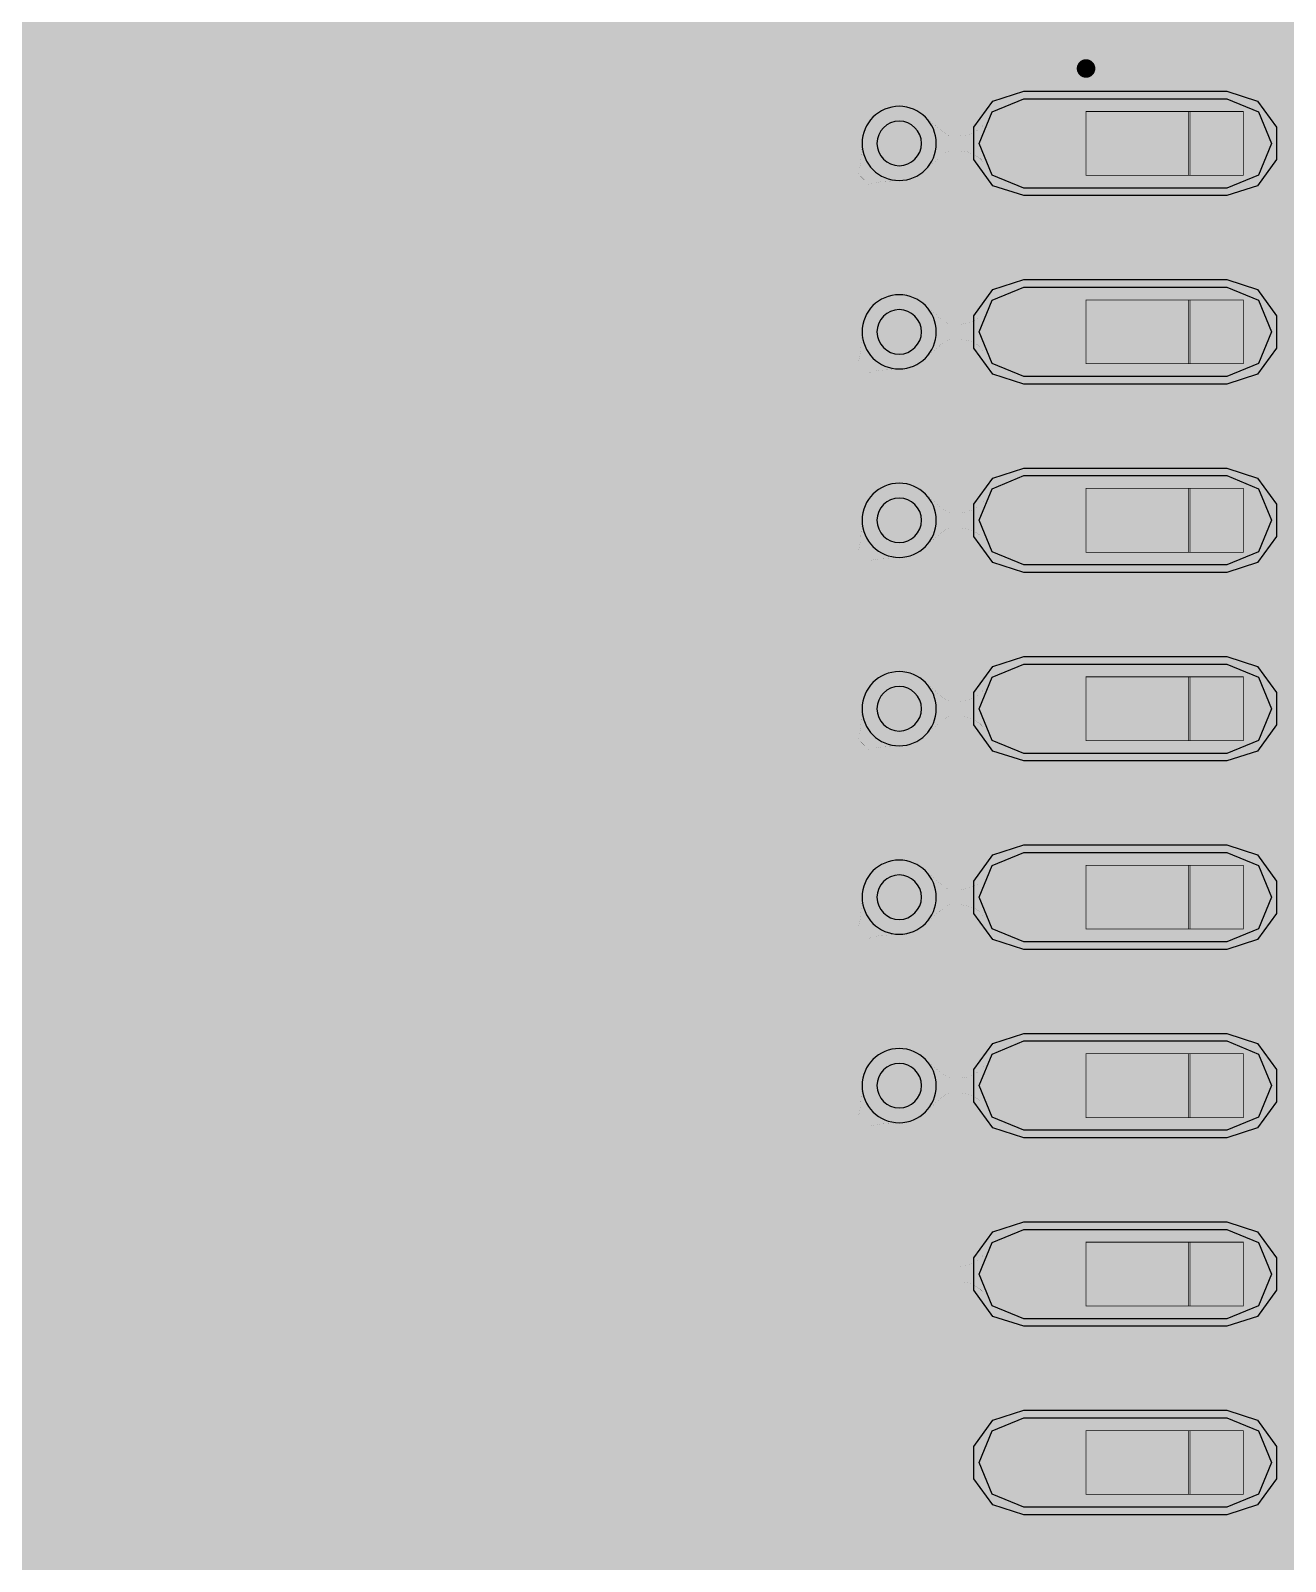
# Model space of a CAD drawing. Header units: millimetres. Extents: x 0 to 100, y -100 to 0.
# Drawn here: x 7.89 to 16.35, y -31.35 to -21.03 of the extents above; entities that cross this region are included whole.
import ezdxf

# ---------------------------------------------------------------- set-up
doc = ezdxf.new("R2010")
doc.units = ezdxf.units.MM
doc.header["$MEASUREMENT"] = 0
for name, color, linetype, true_color in [('Bottom-Layer', 7, 'Continuous', 0x0000ff), ('Component-Marking-Layer', 7, 'Continuous', 0x66ffcc), ('Component-Shape-Layer', 7, 'Continuous', 0x00cccc), ('Document-Layer', 7, 'Continuous', 0xffffff), ('Hole-Layer', 7, 'Continuous', 0x222222), ('Inner1', 7, 'Continuous', 0x999966), ('Inner2', 7, 'Continuous', 0x008000), ('Multi-Layer', 7, 'Continuous', 0xc0c0c0), ('Pin-Floating-Layer', 7, 'Continuous', 0xff99ff), ('Pin-Soldering-Layer', 7, 'Continuous', 0xcc9999), ('Top-Layer', 7, 'Continuous', 0xff0000), ('Top-Paste-Mask-Layer', 7, 'Continuous', 0x808080), ('Top-Silkscreen-Layer', 7, 'Continuous', 0xffcc00), ('Top-Solder-Mask-Layer', 7, 'Continuous', 0x800080)]:
    doc.layers.add(name, color=color, linetype=linetype, true_color=true_color)

msp = doc.modelspace()

# ---------------------------------------------------------------- hatches: boundary and pattern name
at = {"layer": 'Bottom-Layer'}
for points in [[(99.642, -0.358), (99.642, -99.642), (0.358, -99.642), (0.358, -0.358)], [(13.136, -21.793), (13.218, -22.097), (13.44, -22.319), (13.745, -22.401), (14.049, -22.319), (14.271, -22.097), (14.353, -21.793), (14.271, -21.489), (14.049, -21.266), (13.745, -21.185), (13.44, -21.266), (13.218, -21.489)], [(13.136, -23.063), (13.218, -23.367), (13.44, -23.589), (13.745, -23.671), (14.049, -23.589), (14.271, -23.367), (14.353, -23.063), (14.271, -22.759), (14.049, -22.536), (13.745, -22.455), (13.44, -22.536), (13.218, -22.759)], [(13.136, -24.333), (13.218, -24.637), (13.44, -24.859), (13.745, -24.941), (14.049, -24.859), (14.271, -24.637), (14.353, -24.333), (14.271, -24.029), (14.049, -23.806), (13.745, -23.725), (13.44, -23.806), (13.218, -24.029)], [(13.136, -25.603), (13.218, -25.907), (13.44, -26.129), (13.745, -26.211), (14.049, -26.129), (14.271, -25.907), (14.353, -25.603), (14.271, -25.299), (14.049, -25.076), (13.745, -24.995), (13.44, -25.076), (13.218, -25.299)], [(13.136, -26.873), (13.218, -27.177), (13.44, -27.399), (13.745, -27.481), (14.049, -27.399), (14.271, -27.177), (14.353, -26.873), (14.271, -26.569), (14.049, -26.346), (13.745, -26.265), (13.44, -26.346), (13.218, -26.569)], [(13.136, -28.143), (13.218, -28.447), (13.44, -28.669), (13.745, -28.751), (14.049, -28.669), (14.271, -28.447), (14.353, -28.143), (14.271, -27.839), (14.049, -27.616), (13.745, -27.535), (13.44, -27.616), (13.218, -27.839)]]:
    msp.add_hatch(color=256, dxfattribs=at).paths.add_polyline_path(points)
at = {"layer": 'Component-Marking-Layer'}
msp.add_hatch(color=256, dxfattribs=at).paths.add_polyline_path([(14.944, -21.288, 1), (15.064, -21.288, 1)])
msp.add_hatch(color=256, dxfattribs=at).paths.add_polyline_path([(14.944, -21.288, 1), (15.064, -21.288, 1)])
at = {"layer": 'Inner1'}
for points in [[(99.642, -0.358), (99.642, -99.642), (0.358, -99.642), (0.358, -0.358)], [(7.075, -50.822), (6.826, -51.097), (6.736, -51.457), (6.826, -51.817), (7.075, -52.092), (6.826, -52.367), (6.736, -52.727), (6.826, -53.087), (7.075, -53.362), (6.826, -53.637), (6.736, -53.997), (6.826, -54.357), (7.075, -54.632), (6.826, -54.907), (6.736, -55.267), (6.826, -55.627), (7.075, -55.902), (6.826, -56.177), (6.736, -56.537), (6.826, -56.897), (7.075, -57.172), (6.826, -57.447), (6.736, -57.807), (6.826, -58.167), (7.075, -58.442), (6.826, -58.717), (6.736, -59.077), (6.826, -59.437), (7.075, -59.712), (6.826, -59.987), (6.736, -60.347), (6.826, -60.707), (7.075, -60.982), (6.819, -61.27), (6.737, -61.647), (6.849, -62.017), (7.127, -62.284), (7.501, -62.381), (7.874, -62.284), (8.152, -62.017), (8.264, -61.647), (8.182, -61.27), (7.926, -60.982), (8.175, -60.707), (8.265, -60.347), (8.175, -59.987), (7.926, -59.712), (8.175, -59.437), (8.265, -59.077), (8.175, -58.717), (7.926, -58.442), (8.175, -58.167), (8.265, -57.807), (8.175, -57.447), (7.926, -57.172), (8.175, -56.897), (8.265, -56.537), (8.175, -56.177), (7.926, -55.902), (8.175, -55.627), (8.265, -55.267), (8.175, -54.907), (7.926, -54.632), (8.175, -54.357), (8.265, -53.997), (8.175, -53.637), (7.926, -53.362), (8.175, -53.087), (8.265, -52.727), (8.175, -52.367), (7.926, -52.092), (8.175, -51.817), (8.265, -51.457), (8.175, -51.097), (7.926, -50.822), (8.175, -50.547), (8.265, -50.187), (8.175, -49.827), (7.926, -49.552), (8.137, -49.34), (8.251, -49.064), (8.25, -48.765), (8.249, -48.754), (8.736, -48.267), (8.822, -48.635), (9.075, -48.917), (8.979, -48.993), (8.897, -49.083), (8.76, -49.363), (8.746, -49.674), (8.857, -49.964), (9.075, -50.187), (8.979, -50.263), (8.897, -50.353), (8.76, -50.633), (8.746, -50.944), (8.857, -51.234), (9.075, -51.457), (8.979, -51.533), (8.897, -51.623), (8.76, -51.903), (8.746, -52.214), (8.857, -52.504), (9.075, -52.727), (8.979, -52.803), (8.897, -52.893), (8.76, -53.173), (8.746, -53.484), (8.857, -53.774), (9.075, -53.997), (8.826, -54.272), (8.736, -54.632), (8.826, -54.992), (9.075, -55.267), (8.826, -55.542), (8.736, -55.902), (8.826, -56.262), (9.075, -56.537), (8.979, -56.613), (8.897, -56.703), (8.76, -56.983), (8.746, -57.294), (8.857, -57.584), (9.075, -57.807), (8.979, -57.883), (8.897, -57.973), (8.76, -58.253), (8.746, -58.564), (8.857, -58.854), (9.075, -59.077), (8.979, -59.153), (8.897, -59.243), (8.76, -59.523), (8.746, -59.834), (8.857, -60.124), (9.075, -60.347), (8.826, -60.622), (8.736, -60.983), (8.827, -61.343), (9.076, -61.618), (9.091, -61.63), (9.091, -69.656), (9.123, -69.813), (9.211, -69.945), (13.132, -73.866), (13.138, -73.94), (13.256, -74.262), (13.53, -74.469), (13.873, -74.494), (14.174, -74.33), (14.339, -74.028), (14.314, -73.686), (14.107, -73.412), (13.785, -73.293), (13.711, -73.288), (13.655, -73.231), (13.975, -73.193), (14.231, -72.995), (14.349, -72.695), (14.297, -72.376), (14.09, -72.129), (13.785, -72.023), (13.711, -72.018), (13.655, -71.961), (13.975, -71.923), (14.231, -71.725), (14.349, -71.425), (14.297, -71.106), (14.09, -70.859), (13.785, -70.753), (13.711, -70.748), (13.655, -70.691), (13.975, -70.653), (14.231, -70.455), (14.349, -70.155), (14.297, -69.836), (14.09, -69.589), (13.785, -69.483), (13.711, -69.478), (13.655, -69.421), (13.975, -69.383), (14.231, -69.185), (14.349, -68.885), (14.297, -68.566), (14.09, -68.319), (13.785, -68.213), (13.711, -68.208), (13.655, -68.151), (13.975, -68.113), (14.231, -67.915), (14.349, -67.615), (14.297, -67.296), (14.09, -67.049), (13.785, -66.943), (13.711, -66.938), (13.655, -66.881), (13.975, -66.843), (14.231, -66.645), (14.349, -66.345), (14.297, -66.026), (14.09, -65.779), (13.785, -65.673), (13.711, -65.668), (12.143, -64.1), (12.143, -61.095), (18.608, -67.559), (18.679, -67.835), (18.867, -68.048), (19.133, -68.152), (19.417, -68.124), (19.656, -67.969), (19.799, -67.723), (19.813, -67.438), (19.697, -67.178), (19.474, -66.999), (19.195, -66.942), (19.148, -66.943), (12.347, -60.141), (12.347, -58.252), (13.132, -59.037), (13.138, -59.111), (13.256, -59.433), (13.53, -59.64), (13.873, -59.665), (14.174, -59.501), (14.339, -59.199), (14.314, -58.857), (14.107, -58.583), (13.785, -58.464), (13.711, -58.459), (13.655, -58.402), (13.975, -58.364), (14.231, -58.166), (14.349, -57.866), (14.297, -57.547), (14.09, -57.3), (13.785, -57.194), (13.711, -57.189), (13.655, -57.132), (13.975, -57.094), (14.231, -56.896), (14.349, -56.596), (14.297, -56.277), (14.09, -56.03), (13.785, -55.924), (13.711, -55.919), (13.655, -55.862), (13.975, -55.824), (14.231, -55.626), (14.349, -55.326), (14.297, -55.007), (14.09, -54.76), (13.785, -54.654), (13.711, -54.649), (13.655, -54.592), (13.975, -54.554), (14.231, -54.356), (14.349, -54.056), (14.297, -53.737), (14.09, -53.49), (13.785, -53.384), (13.711, -53.379), (13.655, -53.322), (13.975, -53.284), (14.231, -53.086), (14.349, -52.786), (14.297, -52.467), (14.09, -52.22), (13.785, -52.114), (13.711, -52.109), (13.701, -52.098), (13.701, -52.057), (13.937, -52.028), (14.143, -51.91), (14.289, -51.722), (14.351, -51.492), (14.321, -51.256), (14.202, -51.05), (14.154, -50.994), (14.154, -47.452), (14.123, -47.296), (14.034, -47.163), (10.248, -43.377), (10.25, -43.35), (10.263, -43.257), (10.264, -43.163), (10.261, -43.122), (10.255, -43.081), (18.721, -51.546), (18.721, -52.264), (18.673, -52.32), (18.529, -52.632), (18.576, -52.972), (18.801, -53.232), (19.13, -53.329), (19.46, -53.232), (19.684, -52.972), (19.732, -52.632), (19.587, -52.32), (19.539, -52.264), (19.539, -51.614), (19.581, -51.363), (19.466, -51.135), (19.428, -51.097), (19.419, -51.088), (19.41, -51.079), (12.968, -44.637), (13.021, -44.647), (13.074, -44.651), (13.288, -44.651), (13.344, -44.699), (13.655, -44.843), (13.995, -44.796), (14.256, -44.571), (14.353, -44.242), (14.256, -43.912), (13.996, -43.688), (13.656, -43.64), (13.344, -43.784), (13.288, -43.833), (13.243, -43.833), (10.248, -40.837), (10.25, -40.81), (10.257, -40.774), (10.261, -40.738), (12.785, -43.261), (12.917, -43.35), (13.074, -43.381), (13.288, -43.381), (13.344, -43.429), (13.655, -43.573), (13.995, -43.526), (14.256, -43.301), (14.353, -42.972), (14.256, -42.642), (13.996, -42.418), (13.656, -42.37), (13.344, -42.514), (13.288, -42.563), (13.243, -42.563), (10.248, -39.567), (10.25, -39.54), (10.258, -39.494), (10.263, -39.447), (10.265, -39.4), (10.264, -39.353), (10.178, -39.037), (9.967, -38.786), (9.671, -38.647), (9.344, -38.643), (9.045, -38.777), (9.045, -29.611), (13.143, -25.513), (13.174, -25.813), (13.345, -26.061), (13.614, -26.197), (13.915, -26.186), (14.175, -26.033), (14.328, -25.773), (14.338, -25.472), (14.203, -25.203), (13.954, -25.032), (13.655, -25.001), (13.711, -24.945), (13.784, -24.94), (14.089, -24.834), (14.297, -24.587), (14.349, -24.268), (14.231, -23.967), (13.975, -23.77), (13.655, -23.731), (13.711, -23.675), (13.784, -23.67), (14.089, -23.564), (14.297, -23.317), (14.349, -22.998), (14.231, -22.697), (13.975, -22.5), (13.655, -22.461), (13.711, -22.405), (13.784, -22.4), (14.043, -22.323), (14.243, -22.141), (14.345, -21.891), (14.328, -21.621), (14.196, -21.386), (13.975, -21.23), (14.14, -21.066), (16.545, -21.066), (18.612, -23.133), (18.712, -23.403), (18.925, -23.597), (19.203, -23.671), (19.484, -23.608), (19.705, -23.424), (19.816, -23.158), (19.793, -22.871), (19.64, -22.627), (19.392, -22.481), (19.104, -22.465), (19.101, -22.465), (17.003, -20.368), (16.871, -20.279), (16.714, -20.248), (13.92, -20.248), (13.688, -20.32), (13.538, -20.511), (6.569, -27.48), (6.48, -27.613), (6.449, -27.769), (6.449, -44.471), (6.48, -44.627), (6.569, -44.76), (6.752, -44.944), (6.751, -44.955), (6.75, -45.254), (6.864, -45.53), (7.075, -45.742), (6.842, -45.99), (6.739, -46.314), (6.788, -46.651), (6.977, -46.934), (7.025, -46.975), (7.075, -47.012), (6.833, -47.275), (6.737, -47.62), (6.809, -47.971), (7.032, -48.251), (7.053, -48.267), (7.075, -48.282), (6.833, -48.545), (6.737, -48.89), (6.809, -49.241), (7.032, -49.521), (7.053, -49.537), (7.075, -49.552), (6.826, -49.827), (6.736, -50.187), (6.826, -50.547)], [(13.136, -26.873), (13.218, -27.177), (13.44, -27.399), (13.745, -27.481), (14.049, -27.399), (14.271, -27.177), (14.353, -26.873), (14.271, -26.569), (14.049, -26.346), (13.745, -26.265), (13.44, -26.346), (13.218, -26.569)], [(13.136, -28.143), (13.218, -28.447), (13.44, -28.669), (13.745, -28.751), (14.049, -28.669), (14.271, -28.447), (14.353, -28.143), (14.271, -27.839), (14.049, -27.616), (13.745, -27.535), (13.44, -27.616), (13.218, -27.839)]]:
    msp.add_hatch(color=256, dxfattribs=at).paths.add_polyline_path(points)
at = {"layer": 'Inner2'}
for points in [[(99.642, -0.358), (99.642, -99.642), (0.358, -99.642), (0.358, -0.358)], [(13.136, -21.793), (13.218, -22.097), (13.44, -22.319), (13.745, -22.401), (14.049, -22.319), (14.271, -22.097), (14.353, -21.793), (14.271, -21.489), (14.049, -21.266), (13.745, -21.185), (13.44, -21.266), (13.218, -21.489)], [(13.136, -23.063), (13.218, -23.367), (13.44, -23.589), (13.745, -23.671), (14.049, -23.589), (14.271, -23.367), (14.353, -23.063), (14.271, -22.759), (14.049, -22.536), (13.745, -22.455), (13.44, -22.536), (13.218, -22.759)], [(13.136, -24.333), (13.218, -24.637), (13.44, -24.859), (13.745, -24.941), (14.049, -24.859), (14.271, -24.637), (14.353, -24.333), (14.271, -24.029), (14.049, -23.806), (13.745, -23.725), (13.44, -23.806), (13.218, -24.029)], [(7.075, -50.822), (6.826, -51.097), (6.736, -51.457), (6.826, -51.817), (7.075, -52.092), (6.833, -52.355), (6.737, -52.7), (6.809, -53.051), (7.032, -53.331), (7.053, -53.347), (7.075, -53.362), (6.826, -53.637), (6.736, -53.997), (6.826, -54.357), (7.075, -54.632), (6.826, -54.907), (6.736, -55.267), (6.826, -55.627), (7.075, -55.902), (6.826, -56.177), (6.736, -56.537), (6.826, -56.897), (7.075, -57.172), (6.826, -57.447), (6.736, -57.807), (6.826, -58.167), (7.075, -58.442), (6.826, -58.717), (6.736, -59.077), (6.826, -59.437), (7.075, -59.712), (6.826, -59.987), (6.736, -60.347), (6.826, -60.707), (7.075, -60.982), (6.819, -61.27), (6.737, -61.647), (6.849, -62.017), (7.127, -62.284), (7.501, -62.381), (7.874, -62.284), (8.152, -62.017), (8.264, -61.647), (8.182, -61.27), (7.926, -60.982), (8.175, -60.707), (8.265, -60.347), (8.175, -59.987), (7.926, -59.712), (8.175, -59.437), (8.265, -59.077), (8.175, -58.717), (7.926, -58.442), (8.175, -58.167), (8.265, -57.807), (8.175, -57.447), (7.926, -57.172), (8.175, -56.897), (8.265, -56.537), (8.175, -56.177), (7.926, -55.902), (8.175, -55.627), (8.265, -55.267), (8.175, -54.907), (7.926, -54.632), (8.175, -54.357), (8.265, -53.997), (8.175, -53.637), (7.926, -53.362), (8.137, -53.15), (8.251, -52.874), (8.25, -52.575), (8.249, -52.564), (8.736, -52.077), (8.822, -52.445), (9.075, -52.727), (8.826, -53.002), (8.736, -53.362), (8.826, -53.722), (9.075, -53.997), (8.826, -54.272), (8.736, -54.632), (8.826, -54.992), (9.075, -55.267), (8.826, -55.542), (8.736, -55.902), (8.826, -56.262), (9.075, -56.537), (8.826, -56.812), (8.736, -57.172), (8.826, -57.532), (9.075, -57.807), (8.826, -58.082), (8.736, -58.442), (8.826, -58.802), (9.075, -59.077), (8.826, -59.352), (8.736, -59.712), (8.826, -60.072), (9.075, -60.347), (8.819, -60.635), (8.737, -61.012), (8.849, -61.382), (9.127, -61.649), (9.501, -61.746), (9.874, -61.649), (10.152, -61.382), (10.264, -61.012), (10.182, -60.635), (9.926, -60.347), (10.175, -60.072), (10.265, -59.712), (10.175, -59.352), (9.926, -59.077), (10.175, -58.802), (10.265, -58.442), (10.175, -58.082), (9.926, -57.807), (10.175, -57.532), (10.265, -57.172), (10.175, -56.812), (9.926, -56.537), (10.175, -56.262), (10.265, -55.902), (10.175, -55.542), (9.926, -55.267), (10.175, -54.992), (10.265, -54.632), (10.175, -54.272), (9.926, -53.997), (10.175, -53.722), (10.265, -53.362), (10.175, -53.002), (9.926, -52.727), (10.175, -52.452), (10.265, -52.092), (10.175, -51.732), (9.926, -51.457), (10.175, -51.182), (10.265, -50.822), (10.175, -50.462), (9.926, -50.187), (10.175, -49.912), (10.265, -49.552), (10.175, -49.192), (9.926, -48.917), (10.175, -48.642), (10.265, -48.282), (10.175, -47.922), (9.926, -47.647), (10.175, -47.372), (10.265, -47.012), (10.175, -46.652), (9.926, -46.377), (10.175, -46.102), (10.265, -45.742), (10.175, -45.382), (9.926, -45.107), (10.175, -44.832), (10.265, -44.472), (10.175, -44.112), (9.926, -43.837), (10.175, -43.562), (10.265, -43.202), (10.175, -42.842), (9.926, -42.567), (10.175, -42.292), (10.265, -41.932), (10.175, -41.572), (9.926, -41.297), (10.175, -41.022), (10.265, -40.662), (10.175, -40.302), (9.926, -40.027), (10.139, -39.812), (10.252, -39.531), (10.247, -39.228), (10.125, -38.951), (9.905, -38.743), (9.622, -38.637), (9.319, -38.649), (9.045, -38.777), (9.045, -33.421), (13.711, -28.755), (13.784, -28.75), (14.089, -28.644), (14.297, -28.397), (14.349, -28.078), (14.231, -27.777), (13.975, -27.58), (13.655, -27.541), (13.711, -27.485), (13.784, -27.48), (14.089, -27.374), (14.297, -27.127), (14.349, -26.808), (14.231, -26.507), (13.975, -26.31), (13.655, -26.271), (13.711, -26.215), (13.784, -26.21), (14.107, -26.091), (14.314, -25.817), (14.339, -25.474), (14.175, -25.173), (13.873, -25.008), (13.53, -25.034), (13.256, -25.24), (13.138, -25.563), (13.132, -25.636), (7.939, -30.83), (7.85, -30.963), (7.819, -31.119), (7.819, -44.412), (7.449, -44.344), (7.092, -44.46), (6.833, -44.733), (6.736, -45.096), (6.824, -45.462), (7.075, -45.742), (6.826, -46.017), (6.736, -46.377), (6.826, -46.737), (7.075, -47.012), (6.826, -47.287), (6.736, -47.647), (6.826, -48.007), (7.075, -48.282), (6.826, -48.557), (6.736, -48.917), (6.826, -49.277), (7.075, -49.552), (6.826, -49.827), (6.736, -50.187), (6.826, -50.547)]]:
    msp.add_hatch(color=256, dxfattribs=at).paths.add_polyline_path(points)
at = {"layer": 'Pin-Floating-Layer'}
for points in [[(15.694, -21.578), (16.064, -21.578), (16.064, -22.008), (15.694, -22.008)], [(15.694, -21.578), (16.064, -21.578), (16.064, -22.008), (15.694, -22.008)], [(15.694, -22.848), (16.064, -22.848), (16.064, -23.278), (15.694, -23.278)], [(15.694, -22.848), (16.064, -22.848), (16.064, -23.278), (15.694, -23.278)], [(15.694, -24.118), (16.064, -24.118), (16.064, -24.548), (15.694, -24.548)], [(15.694, -24.118), (16.064, -24.118), (16.064, -24.548), (15.694, -24.548)], [(15.694, -25.388), (16.064, -25.388), (16.064, -25.818), (15.694, -25.818)], [(15.694, -25.388), (16.064, -25.388), (16.064, -25.818), (15.694, -25.818)], [(15.694, -26.658), (16.064, -26.658), (16.064, -27.088), (15.694, -27.088)], [(15.694, -26.658), (16.064, -26.658), (16.064, -27.088), (15.694, -27.088)], [(15.694, -27.928), (16.064, -27.928), (16.064, -28.358), (15.694, -28.358)], [(15.694, -27.928), (16.064, -27.928), (16.064, -28.358), (15.694, -28.358)], [(15.694, -29.198), (16.064, -29.198), (16.064, -29.628), (15.694, -29.628)], [(15.694, -29.198), (16.064, -29.198), (16.064, -29.628), (15.694, -29.628)], [(15.694, -30.468), (16.064, -30.468), (16.064, -30.898), (15.694, -30.898)], [(15.694, -30.468), (16.064, -30.468), (16.064, -30.898), (15.694, -30.898)]]:
    msp.add_hatch(color=256, dxfattribs=at).paths.add_polyline_path(points)
at = {"layer": 'Pin-Soldering-Layer'}
for points in [[(15.004, -21.578), (15.704, -21.578), (15.704, -22.008), (15.004, -22.008)], [(15.004, -21.578), (15.704, -21.578), (15.704, -22.008), (15.004, -22.008)], [(15.004, -22.848), (15.704, -22.848), (15.704, -23.278), (15.004, -23.278)], [(15.004, -22.848), (15.704, -22.848), (15.704, -23.278), (15.004, -23.278)], [(15.004, -24.118), (15.704, -24.118), (15.704, -24.548), (15.004, -24.548)], [(15.004, -24.118), (15.704, -24.118), (15.704, -24.548), (15.004, -24.548)], [(15.004, -25.388), (15.704, -25.388), (15.704, -25.818), (15.004, -25.818)], [(15.004, -25.388), (15.704, -25.388), (15.704, -25.818), (15.004, -25.818)], [(15.004, -26.658), (15.704, -26.658), (15.704, -27.088), (15.004, -27.088)], [(15.004, -26.658), (15.704, -26.658), (15.704, -27.088), (15.004, -27.088)], [(15.004, -27.928), (15.704, -27.928), (15.704, -28.358), (15.004, -28.358)], [(15.004, -27.928), (15.704, -27.928), (15.704, -28.358), (15.004, -28.358)], [(15.004, -29.198), (15.704, -29.198), (15.704, -29.628), (15.004, -29.628)], [(15.004, -29.198), (15.704, -29.198), (15.704, -29.628), (15.004, -29.628)], [(15.004, -30.468), (15.704, -30.468), (15.704, -30.898), (15.004, -30.898)], [(15.004, -30.468), (15.704, -30.468), (15.704, -30.898), (15.004, -30.898)]]:
    msp.add_hatch(color=256, dxfattribs=at).paths.add_polyline_path(points)
at = {"layer": 'Top-Layer'}
for points in [[(99.642, -0.358), (99.642, -99.642), (0.358, -99.642), (0.358, -0.358)], [(14.584, -22.094), (14.371, -22.006), (14.283, -21.793), (14.371, -21.58), (14.584, -21.492), (15.953, -21.492), (16.166, -21.58), (16.254, -21.793), (16.166, -22.006), (15.953, -22.094)], [(14.584, -23.364), (14.371, -23.276), (14.283, -23.063), (14.371, -22.85), (14.584, -22.762), (15.953, -22.762), (16.166, -22.85), (16.254, -23.063), (16.166, -23.276), (15.953, -23.364)], [(14.584, -24.634), (14.371, -24.546), (14.283, -24.333), (14.371, -24.12), (14.584, -24.032), (15.953, -24.032), (16.166, -24.12), (16.254, -24.333), (16.166, -24.546), (15.953, -24.634)], [(14.584, -25.904), (14.371, -25.816), (14.283, -25.603), (14.371, -25.39), (14.584, -25.302), (15.953, -25.302), (16.166, -25.39), (16.254, -25.603), (16.166, -25.816), (15.953, -25.904)], [(14.584, -27.174), (14.371, -27.086), (14.283, -26.873), (14.371, -26.66), (14.584, -26.572), (15.953, -26.572), (16.166, -26.66), (16.254, -26.873), (16.166, -27.086), (15.953, -27.174)], [(14.584, -28.444), (14.371, -28.356), (14.283, -28.143), (14.371, -27.93), (14.584, -27.842), (15.953, -27.842), (16.166, -27.93), (16.254, -28.143), (16.166, -28.356), (15.953, -28.444)], [(14.584, -29.714), (14.371, -29.626), (14.283, -29.413), (14.371, -29.2), (14.584, -29.112), (15.953, -29.112), (16.166, -29.2), (16.254, -29.413), (16.166, -29.626), (15.953, -29.714)], [(14.584, -30.984), (14.371, -30.896), (14.283, -30.683), (14.371, -30.47), (14.584, -30.382), (15.953, -30.382), (16.166, -30.47), (16.254, -30.683), (16.166, -30.896), (15.953, -30.984)]]:
    msp.add_hatch(color=256, dxfattribs=at).paths.add_polyline_path(points)
at = {"layer": 'Top-Paste-Mask-Layer'}
for points in [[(14.584, -22.094), (14.371, -22.006), (14.283, -21.793), (14.371, -21.58), (14.584, -21.492), (15.953, -21.492), (16.166, -21.58), (16.254, -21.793), (16.166, -22.006), (15.953, -22.094)], [(14.584, -23.364), (14.371, -23.276), (14.283, -23.063), (14.371, -22.85), (14.584, -22.762), (15.953, -22.762), (16.166, -22.85), (16.254, -23.063), (16.166, -23.276), (15.953, -23.364)], [(14.584, -24.634), (14.371, -24.546), (14.283, -24.333), (14.371, -24.12), (14.584, -24.032), (15.953, -24.032), (16.166, -24.12), (16.254, -24.333), (16.166, -24.546), (15.953, -24.634)], [(14.584, -25.904), (14.371, -25.816), (14.283, -25.603), (14.371, -25.39), (14.584, -25.302), (15.953, -25.302), (16.166, -25.39), (16.254, -25.603), (16.166, -25.816), (15.953, -25.904)], [(14.584, -27.174), (14.371, -27.086), (14.283, -26.873), (14.371, -26.66), (14.584, -26.572), (15.953, -26.572), (16.166, -26.66), (16.254, -26.873), (16.166, -27.086), (15.953, -27.174)], [(14.584, -28.444), (14.371, -28.356), (14.283, -28.143), (14.371, -27.93), (14.584, -27.842), (15.953, -27.842), (16.166, -27.93), (16.254, -28.143), (16.166, -28.356), (15.953, -28.444)], [(14.584, -29.714), (14.371, -29.626), (14.283, -29.413), (14.371, -29.2), (14.584, -29.112), (15.953, -29.112), (16.166, -29.2), (16.254, -29.413), (16.166, -29.626), (15.953, -29.714)], [(14.584, -30.984), (14.371, -30.896), (14.283, -30.683), (14.371, -30.47), (14.584, -30.382), (15.953, -30.382), (16.166, -30.47), (16.254, -30.683), (16.166, -30.896), (15.953, -30.984)]]:
    msp.add_hatch(color=256, dxfattribs=at).paths.add_polyline_path(points)
at = {"layer": 'Top-Solder-Mask-Layer'}
for points in [[(14.584, -22.145), (14.377, -22.078), (14.249, -21.902), (14.249, -21.684), (14.377, -21.508), (14.584, -21.441), (15.953, -21.441), (16.16, -21.508), (16.288, -21.684), (16.288, -21.902), (16.16, -22.078), (15.953, -22.145)], [(14.584, -23.415), (14.377, -23.348), (14.249, -23.172), (14.249, -22.954), (14.377, -22.778), (14.584, -22.711), (15.953, -22.711), (16.16, -22.778), (16.288, -22.954), (16.288, -23.172), (16.16, -23.348), (15.953, -23.415)], [(14.584, -24.685), (14.377, -24.618), (14.249, -24.442), (14.249, -24.224), (14.377, -24.048), (14.584, -23.981), (15.953, -23.981), (16.16, -24.048), (16.288, -24.224), (16.288, -24.442), (16.16, -24.618), (15.953, -24.685)], [(14.584, -25.955), (14.377, -25.888), (14.249, -25.712), (14.249, -25.494), (14.377, -25.318), (14.584, -25.251), (15.953, -25.251), (16.16, -25.318), (16.288, -25.494), (16.288, -25.712), (16.16, -25.888), (15.953, -25.955)], [(14.584, -27.225), (14.377, -27.158), (14.249, -26.982), (14.249, -26.764), (14.377, -26.588), (14.584, -26.521), (15.953, -26.521), (16.16, -26.588), (16.288, -26.764), (16.288, -26.982), (16.16, -27.158), (15.953, -27.225)], [(14.584, -28.495), (14.377, -28.428), (14.249, -28.252), (14.249, -28.034), (14.377, -27.858), (14.584, -27.791), (15.953, -27.791), (16.16, -27.858), (16.288, -28.034), (16.288, -28.252), (16.16, -28.428), (15.953, -28.495)], [(14.584, -29.765), (14.377, -29.698), (14.249, -29.522), (14.249, -29.304), (14.377, -29.128), (14.584, -29.061), (15.953, -29.061), (16.16, -29.128), (16.288, -29.304), (16.288, -29.522), (16.16, -29.698), (15.953, -29.765)], [(14.584, -31.035), (14.377, -30.968), (14.249, -30.792), (14.249, -30.574), (14.377, -30.398), (14.584, -30.331), (15.953, -30.331), (16.16, -30.398), (16.288, -30.574), (16.288, -30.792), (16.16, -30.968), (15.953, -31.035)]]:
    msp.add_hatch(color=256, dxfattribs=at).paths.add_polyline_path(points)

# ---------------------------------------------------------------- linework, layer by layer
at = {"layer": 'Bottom-Layer', "const_width": 0.0508}
for points in [[(13.136, -21.793), (13.218, -22.097), (13.44, -22.319), (13.745, -22.401), (14.049, -22.319), (14.271, -22.097), (14.353, -21.793), (14.271, -21.489), (14.049, -21.266), (13.745, -21.185), (13.44, -21.266), (13.218, -21.489)], [(13.136, -23.063), (13.218, -23.367), (13.44, -23.589), (13.745, -23.671), (14.049, -23.589), (14.271, -23.367), (14.353, -23.063), (14.271, -22.759), (14.049, -22.536), (13.745, -22.455), (13.44, -22.536), (13.218, -22.759)], [(13.136, -24.333), (13.218, -24.637), (13.44, -24.859), (13.745, -24.941), (14.049, -24.859), (14.271, -24.637), (14.353, -24.333), (14.271, -24.029), (14.049, -23.806), (13.745, -23.725), (13.44, -23.806), (13.218, -24.029)], [(13.136, -25.603), (13.218, -25.907), (13.44, -26.129), (13.745, -26.211), (14.049, -26.129), (14.271, -25.907), (14.353, -25.603), (14.271, -25.299), (14.049, -25.076), (13.745, -24.995), (13.44, -25.076), (13.218, -25.299)], [(13.136, -26.873), (13.218, -27.177), (13.44, -27.399), (13.745, -27.481), (14.049, -27.399), (14.271, -27.177), (14.353, -26.873), (14.271, -26.569), (14.049, -26.346), (13.745, -26.265), (13.44, -26.346), (13.218, -26.569)], [(13.136, -28.143), (13.218, -28.447), (13.44, -28.669), (13.745, -28.751), (14.049, -28.669), (14.271, -28.447), (14.353, -28.143), (14.271, -27.839), (14.049, -27.616), (13.745, -27.535), (13.44, -27.616), (13.218, -27.839)]]:
    msp.add_lwpolyline(points, close=True, dxfattribs=at)
at = {"layer": 'Component-Marking-Layer', "const_width": 0.00508}
msp.add_lwpolyline([(14.944, -21.288, 1), (15.064, -21.288, 1)], format="xyb", close=True, dxfattribs=at)
msp.add_lwpolyline([(14.944, -21.288, 1), (15.064, -21.288, 1)], format="xyb", close=True, dxfattribs=at)
at = {"layer": 'Component-Shape-Layer', "const_width": 0.0508}
msp.add_lwpolyline([(16.054, -21.288), (19.954, -21.288), (19.954, -31.188), (16.054, -31.188)], close=True, dxfattribs=at)
msp.add_lwpolyline([(16.054, -21.288), (19.954, -21.288), (19.954, -31.188), (16.054, -31.188)], close=True, dxfattribs=at)
at = {"layer": 'Document-Layer', "const_width": 0.5}
msp.add_lwpolyline([(14.354, -21.793, 1), (14.854, -21.793, 1)], format="xyb", close=True, dxfattribs=at)
msp.add_lwpolyline([(14.354, -21.793, 1), (14.854, -21.793, 1)], format="xyb", close=True, dxfattribs=at)
at = {"layer": 'Hole-Layer'}
for points in [[(13.595, -21.793, 1), (13.895, -21.793, 1)], [(13.595, -23.063, 1), (13.895, -23.063, 1)], [(13.595, -24.333, 1), (13.895, -24.333, 1)], [(13.595, -25.603, 1), (13.895, -25.603, 1)], [(13.595, -26.873, 1), (13.895, -26.873, 1)], [(13.595, -28.143, 1), (13.895, -28.143, 1)]]:
    msp.add_lwpolyline(points, format="xyb", close=True, dxfattribs=at)
at = {"layer": 'Inner1'}
for points, const_width in [([(13.538, -20.511), (6.569, -27.48), (6.48, -27.613), (6.449, -27.769), (6.449, -44.471)], 0.0508), ([(13.97, -20.657), (6.858, -27.769)], 0.102), ([(9.045, -38.777), (9.045, -29.611), (13.143, -25.513), (13.174, -25.813), (13.345, -26.061), (13.614, -26.197), (13.915, -26.186), (14.175, -26.033), (14.328, -25.773), (14.338, -25.472), (14.203, -25.203), (13.954, -25.032), (13.655, -25.001), (13.711, -24.945), (13.784, -24.94), (14.089, -24.834), (14.297, -24.587), (14.349, -24.268), (14.231, -23.967), (13.975, -23.77), (13.655, -23.731), (13.711, -23.675), (13.784, -23.67), (14.089, -23.564), (14.297, -23.317), (14.349, -22.998), (14.231, -22.697), (13.975, -22.5), (13.655, -22.461), (13.711, -22.405), (13.784, -22.4), (14.043, -22.323), (14.243, -22.141), (14.345, -21.891), (14.328, -21.621), (14.196, -21.386), (13.975, -21.23), (14.14, -21.066), (16.545, -21.066)], 0.0508), ([(13.745, -21.793), (8.228, -27.309)], 0.102), ([(13.745, -23.063), (8.432, -28.375)], 0.102), ([(13.745, -24.333), (8.636, -29.441)], 0.102), ([(8.228, -27.309), (8.228, -45.736)], 0.102), ([(8.432, -28.375), (8.432, -46.722)], 0.102), ([(8.636, -29.441), (8.636, -47.788)], 0.102)]:
    msp.add_lwpolyline(points, dxfattribs=dict(at, const_width=const_width))
for points, const_width in [([(13.54, -22.07), (13.468, -21.997), (13.478, -21.971), (13.485, -21.92), (13.495, -21.777), (13.76, -22.042), (13.617, -22.052), (13.566, -22.06)], 0.000254), ([(13.54, -23.34), (13.468, -23.267), (13.478, -23.241), (13.485, -23.19), (13.495, -23.047), (13.76, -23.312), (13.617, -23.322), (13.566, -23.33)], 0.000254), ([(13.54, -24.61), (13.468, -24.537), (13.478, -24.511), (13.485, -24.46), (13.495, -24.317), (13.76, -24.582), (13.617, -24.592), (13.566, -24.6)], 0.000254), ([(13.136, -26.873), (13.218, -27.177), (13.44, -27.399), (13.745, -27.481), (14.049, -27.399), (14.271, -27.177), (14.353, -26.873), (14.271, -26.569), (14.049, -26.346), (13.745, -26.265), (13.44, -26.346), (13.218, -26.569)], 0.0508), ([(13.136, -28.143), (13.218, -28.447), (13.44, -28.669), (13.745, -28.751), (14.049, -28.669), (14.271, -28.447), (14.353, -28.143), (14.271, -27.839), (14.049, -27.616), (13.745, -27.535), (13.44, -27.616), (13.218, -27.839)], 0.0508)]:
    msp.add_lwpolyline(points, close=True, dxfattribs=dict(at, const_width=const_width))
at = {"layer": 'Inner2'}
for points, const_width in [([(13.136, -21.793), (13.218, -22.097), (13.44, -22.319), (13.745, -22.401), (14.049, -22.319), (14.271, -22.097), (14.353, -21.793), (14.271, -21.489), (14.049, -21.266), (13.745, -21.185), (13.44, -21.266), (13.218, -21.489)], 0.0508), ([(13.136, -23.063), (13.218, -23.367), (13.44, -23.589), (13.745, -23.671), (14.049, -23.589), (14.271, -23.367), (14.353, -23.063), (14.271, -22.759), (14.049, -22.536), (13.745, -22.455), (13.44, -22.536), (13.218, -22.759)], 0.0508), ([(13.136, -24.333), (13.218, -24.637), (13.44, -24.859), (13.745, -24.941), (14.049, -24.859), (14.271, -24.637), (14.353, -24.333), (14.271, -24.029), (14.049, -23.806), (13.745, -23.725), (13.44, -23.806), (13.218, -24.029)], 0.0508), ([(13.54, -25.88), (13.468, -25.807), (13.478, -25.781), (13.485, -25.73), (13.495, -25.587), (13.76, -25.852), (13.617, -25.862), (13.566, -25.87)], 0.000254), ([(13.54, -27.15), (13.468, -27.077), (13.478, -27.051), (13.485, -27), (13.495, -26.857), (13.76, -27.122), (13.617, -27.132), (13.566, -27.14)], 0.000254), ([(13.54, -28.42), (13.468, -28.347), (13.478, -28.321), (13.485, -28.27), (13.495, -28.127), (13.76, -28.392), (13.617, -28.402), (13.566, -28.41)], 0.000254)]:
    msp.add_lwpolyline(points, close=True, dxfattribs=dict(at, const_width=const_width))
for points, const_width in [([(9.045, -33.421), (13.711, -28.755), (13.784, -28.75), (14.089, -28.644), (14.297, -28.397), (14.349, -28.078), (14.231, -27.777), (13.975, -27.58), (13.655, -27.541), (13.711, -27.485), (13.784, -27.48), (14.089, -27.374), (14.297, -27.127), (14.349, -26.808), (14.231, -26.507), (13.975, -26.31), (13.655, -26.271), (13.711, -26.215), (13.784, -26.21), (14.107, -26.091), (14.314, -25.817), (14.339, -25.474), (14.175, -25.173), (13.873, -25.008), (13.53, -25.034), (13.256, -25.24), (13.138, -25.563), (13.132, -25.636), (7.939, -30.83), (7.85, -30.963)], 0.0508), ([(13.745, -25.603), (8.228, -31.119)], 0.102), ([(13.745, -26.873), (8.432, -32.185)], 0.102), ([(13.745, -28.143), (8.636, -33.251)], 0.102), ([(8.228, -31.119), (8.228, -49.466)], 0.102)]:
    msp.add_lwpolyline(points, dxfattribs=dict(at, const_width=const_width))
at = {"layer": 'Multi-Layer'}
for points in [[(13.495, -21.793, 1), (13.995, -21.793, 1)], [(13.495, -23.063, 1), (13.995, -23.063, 1)], [(13.495, -24.333, 1), (13.995, -24.333, 1)], [(13.495, -25.603, 1), (13.995, -25.603, 1)], [(13.495, -26.873, 1), (13.995, -26.873, 1)], [(13.495, -28.143, 1), (13.995, -28.143, 1)]]:
    msp.add_lwpolyline(points, format="xyb", close=True, dxfattribs=at)
at = {"layer": 'Pin-Floating-Layer', "const_width": 0.00508}
for points in [[(15.694, -21.578), (16.064, -21.578), (16.064, -22.008), (15.694, -22.008)], [(15.694, -21.578), (16.064, -21.578), (16.064, -22.008), (15.694, -22.008)], [(15.694, -22.848), (16.064, -22.848), (16.064, -23.278), (15.694, -23.278)], [(15.694, -22.848), (16.064, -22.848), (16.064, -23.278), (15.694, -23.278)], [(15.694, -24.118), (16.064, -24.118), (16.064, -24.548), (15.694, -24.548)], [(15.694, -24.118), (16.064, -24.118), (16.064, -24.548), (15.694, -24.548)], [(15.694, -25.388), (16.064, -25.388), (16.064, -25.818), (15.694, -25.818)], [(15.694, -25.388), (16.064, -25.388), (16.064, -25.818), (15.694, -25.818)], [(15.694, -26.658), (16.064, -26.658), (16.064, -27.088), (15.694, -27.088)], [(15.694, -26.658), (16.064, -26.658), (16.064, -27.088), (15.694, -27.088)], [(15.694, -27.928), (16.064, -27.928), (16.064, -28.358), (15.694, -28.358)], [(15.694, -27.928), (16.064, -27.928), (16.064, -28.358), (15.694, -28.358)], [(15.694, -29.198), (16.064, -29.198), (16.064, -29.628), (15.694, -29.628)], [(15.694, -29.198), (16.064, -29.198), (16.064, -29.628), (15.694, -29.628)], [(15.694, -30.468), (16.064, -30.468), (16.064, -30.898), (15.694, -30.898)], [(15.694, -30.468), (16.064, -30.468), (16.064, -30.898), (15.694, -30.898)]]:
    msp.add_lwpolyline(points, close=True, dxfattribs=at)
at = {"layer": 'Pin-Soldering-Layer', "const_width": 0.00508}
for points in [[(15.004, -21.578), (15.704, -21.578), (15.704, -22.008), (15.004, -22.008)], [(15.004, -21.578), (15.704, -21.578), (15.704, -22.008), (15.004, -22.008)], [(15.004, -22.848), (15.704, -22.848), (15.704, -23.278), (15.004, -23.278)], [(15.004, -22.848), (15.704, -22.848), (15.704, -23.278), (15.004, -23.278)], [(15.004, -24.118), (15.704, -24.118), (15.704, -24.548), (15.004, -24.548)], [(15.004, -24.118), (15.704, -24.118), (15.704, -24.548), (15.004, -24.548)], [(15.004, -25.388), (15.704, -25.388), (15.704, -25.818), (15.004, -25.818)], [(15.004, -25.388), (15.704, -25.388), (15.704, -25.818), (15.004, -25.818)], [(15.004, -26.658), (15.704, -26.658), (15.704, -27.088), (15.004, -27.088)], [(15.004, -26.658), (15.704, -26.658), (15.704, -27.088), (15.004, -27.088)], [(15.004, -27.928), (15.704, -27.928), (15.704, -28.358), (15.004, -28.358)], [(15.004, -27.928), (15.704, -27.928), (15.704, -28.358), (15.004, -28.358)], [(15.004, -29.198), (15.704, -29.198), (15.704, -29.628), (15.004, -29.628)], [(15.004, -29.198), (15.704, -29.198), (15.704, -29.628), (15.004, -29.628)], [(15.004, -30.468), (15.704, -30.468), (15.704, -30.898), (15.004, -30.898)], [(15.004, -30.468), (15.704, -30.468), (15.704, -30.898), (15.004, -30.898)]]:
    msp.add_lwpolyline(points, close=True, dxfattribs=at)
at = {"layer": 'Top-Layer'}
for points, const_width in [([(16.492, -21.413), (16.256, -21.208), (15.953, -21.134), (14.584, -21.134), (14.337, -21.182), (14.126, -21.319), (13.815, -21.189), (13.482, -21.244), (13.23, -21.469), (13.136, -21.793), (13.23, -22.117), (13.482, -22.341), (13.815, -22.397), (14.126, -22.267), (14.256, -22.365), (14.407, -22.428), (14.256, -22.491), (14.126, -22.589), (13.815, -22.459), (13.482, -22.514), (13.23, -22.739), (13.136, -23.063), (13.23, -23.387), (13.482, -23.611), (13.815, -23.667), (14.126, -23.537), (14.256, -23.635), (14.407, -23.698), (14.256, -23.761), (14.126, -23.859), (13.815, -23.729), (13.482, -23.784), (13.23, -24.009), (13.136, -24.333), (13.23, -24.657), (13.482, -24.881), (13.815, -24.937), (14.126, -24.807), (14.256, -24.905), (14.407, -24.968), (14.256, -25.031), (14.126, -25.129), (13.815, -24.999), (13.482, -25.054), (13.23, -25.279), (13.136, -25.603), (13.23, -25.927), (13.482, -26.151), (13.815, -26.207), (14.126, -26.077), (14.256, -26.175), (14.407, -26.238), (14.256, -26.301), (14.126, -26.399), (13.815, -26.269), (13.482, -26.324), (13.23, -26.549), (13.136, -26.873), (13.23, -27.197), (13.482, -27.421), (13.815, -27.477), (14.126, -27.347), (14.256, -27.445), (14.407, -27.508), (14.256, -27.571), (14.126, -27.669), (13.815, -27.539), (13.482, -27.594), (13.23, -27.819), (13.136, -28.143), (13.23, -28.467), (13.482, -28.691), (13.815, -28.747), (14.126, -28.617), (14.256, -28.715), (14.407, -28.778), (14.219, -28.864), (14.067, -29.004), (13.694, -29.004), (13.679, -29.004), (13.663, -29.005), (13.489, -29.029), (13.34, -29.123), (7.966, -34.498)], 0.0508), ([(13.694, -21.793), (15.269, -21.793)], 0.102), ([(16.422, -22.599), (16.13, -22.428), (16.402, -22.275)], 0.0508), ([(13.694, -23.063), (15.269, -23.063)], 0.102), ([(16.422, -23.869), (16.13, -23.698), (16.422, -23.526)], 0.0508), ([(13.694, -24.333), (15.269, -24.333)], 0.102), ([(16.422, -25.139), (16.13, -24.968), (16.422, -24.796)], 0.0508), ([(13.694, -25.603), (15.269, -25.603)], 0.102), ([(16.422, -26.409), (16.13, -26.238), (16.422, -26.066)], 0.0508), ([(13.694, -26.873), (15.269, -26.873)], 0.102), ([(16.422, -27.679), (16.13, -27.508), (16.422, -27.336)], 0.0508), ([(13.694, -28.143), (15.269, -28.143)], 0.102), ([(16.422, -28.949), (16.13, -28.778), (16.422, -28.606)], 0.0508), ([(13.63, -29.413), (8.255, -34.787)], 0.102), ([(13.694, -29.413), (15.269, -29.413)], 0.102), ([(8.664, -34.957), (13.799, -29.822), (14.067, -29.822), (14.219, -29.962), (14.407, -30.048), (14.135, -30.2), (13.963, -30.461), (13.931, -30.772), (14.045, -31.063), (14.281, -31.268), (14.584, -31.342), (15.953, -31.342), (16.256, -31.268), (16.492, -31.063)], 0.0508), ([(16.402, -30.2), (16.13, -30.048), (16.422, -29.876)], 0.0508), ([(15.269, -30.683), (14.026, -30.683)], 0.0508), ([(15.269, -30.683), (15.269, -31.24)], 0.0508), ([(15.269, -30.683), (16.511, -30.683)], 0.0508)]:
    msp.add_lwpolyline(points, dxfattribs=dict(at, const_width=const_width))
for points in [[(14.584, -22.094), (14.371, -22.006), (14.283, -21.793), (14.371, -21.58), (14.584, -21.492), (15.953, -21.492), (16.166, -21.58), (16.254, -21.793), (16.166, -22.006), (15.953, -22.094)], [(14.584, -23.364), (14.371, -23.276), (14.283, -23.063), (14.371, -22.85), (14.584, -22.762), (15.953, -22.762), (16.166, -22.85), (16.254, -23.063), (16.166, -23.276), (15.953, -23.364)], [(14.584, -24.634), (14.371, -24.546), (14.283, -24.333), (14.371, -24.12), (14.584, -24.032), (15.953, -24.032), (16.166, -24.12), (16.254, -24.333), (16.166, -24.546), (15.953, -24.634)], [(14.584, -25.904), (14.371, -25.816), (14.283, -25.603), (14.371, -25.39), (14.584, -25.302), (15.953, -25.302), (16.166, -25.39), (16.254, -25.603), (16.166, -25.816), (15.953, -25.904)], [(14.584, -27.174), (14.371, -27.086), (14.283, -26.873), (14.371, -26.66), (14.584, -26.572), (15.953, -26.572), (16.166, -26.66), (16.254, -26.873), (16.166, -27.086), (15.953, -27.174)], [(14.584, -28.444), (14.371, -28.356), (14.283, -28.143), (14.371, -27.93), (14.584, -27.842), (15.953, -27.842), (16.166, -27.93), (16.254, -28.143), (16.166, -28.356), (15.953, -28.444)], [(14.584, -29.714), (14.371, -29.626), (14.283, -29.413), (14.371, -29.2), (14.584, -29.112), (15.953, -29.112), (16.166, -29.2), (16.254, -29.413), (16.166, -29.626), (15.953, -29.714)], [(14.584, -30.984), (14.371, -30.896), (14.283, -30.683), (14.371, -30.47), (14.584, -30.382), (15.953, -30.382), (16.166, -30.47), (16.254, -30.683), (16.166, -30.896), (15.953, -30.984)]]:
    msp.add_lwpolyline(points, close=True, dxfattribs=at)
at = {"layer": 'Top-Layer', "const_width": 0.000254}
for points in [[(14.085, -21.742), (14.085, -21.844), (14.059, -21.855), (14.018, -21.886), (13.91, -21.98), (13.91, -21.605), (14.018, -21.699), (14.059, -21.73)], [(14.159, -21.844), (14.159, -21.742), (14.205, -21.735), (14.25, -21.718), (14.288, -21.694), (14.302, -21.68), (14.311, -21.666), (14.311, -21.92), (14.302, -21.906), (14.288, -21.892), (14.25, -21.867), (14.205, -21.85)], [(14.085, -23.012), (14.085, -23.114), (14.059, -23.125), (14.018, -23.156), (13.91, -23.25), (13.91, -22.875), (14.018, -22.969), (14.059, -23)], [(14.159, -23.114), (14.159, -23.012), (14.205, -23.005), (14.25, -22.988), (14.288, -22.964), (14.302, -22.95), (14.311, -22.936), (14.311, -23.19), (14.302, -23.176), (14.288, -23.162), (14.25, -23.137), (14.205, -23.12)], [(14.085, -24.282), (14.085, -24.384), (14.059, -24.395), (14.018, -24.426), (13.91, -24.52), (13.91, -24.145), (14.018, -24.239), (14.059, -24.27)], [(14.159, -24.384), (14.159, -24.282), (14.205, -24.275), (14.25, -24.258), (14.288, -24.234), (14.302, -24.22), (14.311, -24.206), (14.311, -24.46), (14.302, -24.446), (14.288, -24.432), (14.25, -24.407), (14.205, -24.39)], [(14.085, -25.552), (14.085, -25.654), (14.059, -25.665), (14.018, -25.696), (13.91, -25.79), (13.91, -25.415), (14.018, -25.509), (14.059, -25.54)], [(14.159, -25.654), (14.159, -25.552), (14.205, -25.545), (14.25, -25.528), (14.288, -25.504), (14.302, -25.49), (14.311, -25.476), (14.311, -25.73), (14.302, -25.716), (14.288, -25.702), (14.25, -25.677), (14.205, -25.66)], [(14.085, -26.822), (14.085, -26.924), (14.059, -26.935), (14.018, -26.966), (13.91, -27.06), (13.91, -26.685), (14.018, -26.779), (14.059, -26.81)], [(14.159, -26.924), (14.159, -26.822), (14.205, -26.815), (14.25, -26.798), (14.288, -26.774), (14.302, -26.76), (14.311, -26.746), (14.311, -27), (14.302, -26.986), (14.288, -26.972), (14.25, -26.947), (14.205, -26.93)], [(14.085, -28.092), (14.085, -28.194), (14.059, -28.205), (14.018, -28.236), (13.91, -28.33), (13.91, -27.955), (14.018, -28.049), (14.059, -28.08)], [(14.159, -28.194), (14.159, -28.092), (14.205, -28.085), (14.25, -28.068), (14.288, -28.044), (14.302, -28.03), (14.311, -28.016), (14.311, -28.27), (14.302, -28.256), (14.288, -28.242), (14.25, -28.217), (14.205, -28.2)], [(14.159, -29.464), (14.159, -29.362), (14.205, -29.355), (14.25, -29.338), (14.288, -29.314), (14.302, -29.3), (14.311, -29.286), (14.311, -29.54), (14.302, -29.526), (14.288, -29.512), (14.25, -29.487), (14.205, -29.47)]]:
    msp.add_lwpolyline(points, close=True, dxfattribs=at)
at = {"layer": 'Top-Paste-Mask-Layer'}
for points in [[(14.584, -22.094), (14.371, -22.006), (14.283, -21.793), (14.371, -21.58), (14.584, -21.492), (15.953, -21.492), (16.166, -21.58), (16.254, -21.793), (16.166, -22.006), (15.953, -22.094)], [(14.584, -23.364), (14.371, -23.276), (14.283, -23.063), (14.371, -22.85), (14.584, -22.762), (15.953, -22.762), (16.166, -22.85), (16.254, -23.063), (16.166, -23.276), (15.953, -23.364)], [(14.584, -24.634), (14.371, -24.546), (14.283, -24.333), (14.371, -24.12), (14.584, -24.032), (15.953, -24.032), (16.166, -24.12), (16.254, -24.333), (16.166, -24.546), (15.953, -24.634)], [(14.584, -25.904), (14.371, -25.816), (14.283, -25.603), (14.371, -25.39), (14.584, -25.302), (15.953, -25.302), (16.166, -25.39), (16.254, -25.603), (16.166, -25.816), (15.953, -25.904)], [(14.584, -27.174), (14.371, -27.086), (14.283, -26.873), (14.371, -26.66), (14.584, -26.572), (15.953, -26.572), (16.166, -26.66), (16.254, -26.873), (16.166, -27.086), (15.953, -27.174)], [(14.584, -28.444), (14.371, -28.356), (14.283, -28.143), (14.371, -27.93), (14.584, -27.842), (15.953, -27.842), (16.166, -27.93), (16.254, -28.143), (16.166, -28.356), (15.953, -28.444)], [(14.584, -29.714), (14.371, -29.626), (14.283, -29.413), (14.371, -29.2), (14.584, -29.112), (15.953, -29.112), (16.166, -29.2), (16.254, -29.413), (16.166, -29.626), (15.953, -29.714)], [(14.584, -30.984), (14.371, -30.896), (14.283, -30.683), (14.371, -30.47), (14.584, -30.382), (15.953, -30.382), (16.166, -30.47), (16.254, -30.683), (16.166, -30.896), (15.953, -30.984)]]:
    msp.add_lwpolyline(points, close=True, dxfattribs=at)
at = {"layer": 'Top-Silkscreen-Layer', "const_width": 0.3}
msp.add_lwpolyline([(15.187, -21.031, 1), (15.487, -21.031, 1)], format="xyb", close=True, dxfattribs=at)
msp.add_lwpolyline([(15.187, -21.031, 1), (15.487, -21.031, 1)], format="xyb", close=True, dxfattribs=at)
at = {"layer": 'Top-Solder-Mask-Layer'}
for points in [[(14.584, -22.145), (14.377, -22.078), (14.249, -21.902), (14.249, -21.684), (14.377, -21.508), (14.584, -21.441), (15.953, -21.441), (16.16, -21.508), (16.288, -21.684), (16.288, -21.902), (16.16, -22.078), (15.953, -22.145)], [(14.584, -23.415), (14.377, -23.348), (14.249, -23.172), (14.249, -22.954), (14.377, -22.778), (14.584, -22.711), (15.953, -22.711), (16.16, -22.778), (16.288, -22.954), (16.288, -23.172), (16.16, -23.348), (15.953, -23.415)], [(14.584, -24.685), (14.377, -24.618), (14.249, -24.442), (14.249, -24.224), (14.377, -24.048), (14.584, -23.981), (15.953, -23.981), (16.16, -24.048), (16.288, -24.224), (16.288, -24.442), (16.16, -24.618), (15.953, -24.685)], [(14.584, -25.955), (14.377, -25.888), (14.249, -25.712), (14.249, -25.494), (14.377, -25.318), (14.584, -25.251), (15.953, -25.251), (16.16, -25.318), (16.288, -25.494), (16.288, -25.712), (16.16, -25.888), (15.953, -25.955)], [(14.584, -27.225), (14.377, -27.158), (14.249, -26.982), (14.249, -26.764), (14.377, -26.588), (14.584, -26.521), (15.953, -26.521), (16.16, -26.588), (16.288, -26.764), (16.288, -26.982), (16.16, -27.158), (15.953, -27.225)], [(14.584, -28.495), (14.377, -28.428), (14.249, -28.252), (14.249, -28.034), (14.377, -27.858), (14.584, -27.791), (15.953, -27.791), (16.16, -27.858), (16.288, -28.034), (16.288, -28.252), (16.16, -28.428), (15.953, -28.495)], [(14.584, -29.765), (14.377, -29.698), (14.249, -29.522), (14.249, -29.304), (14.377, -29.128), (14.584, -29.061), (15.953, -29.061), (16.16, -29.128), (16.288, -29.304), (16.288, -29.522), (16.16, -29.698), (15.953, -29.765)], [(14.584, -31.035), (14.377, -30.968), (14.249, -30.792), (14.249, -30.574), (14.377, -30.398), (14.584, -30.331), (15.953, -30.331), (16.16, -30.398), (16.288, -30.574), (16.288, -30.792), (16.16, -30.968), (15.953, -31.035)]]:
    msp.add_lwpolyline(points, close=True, dxfattribs=at)

doc.saveas('drawing.dxf')
